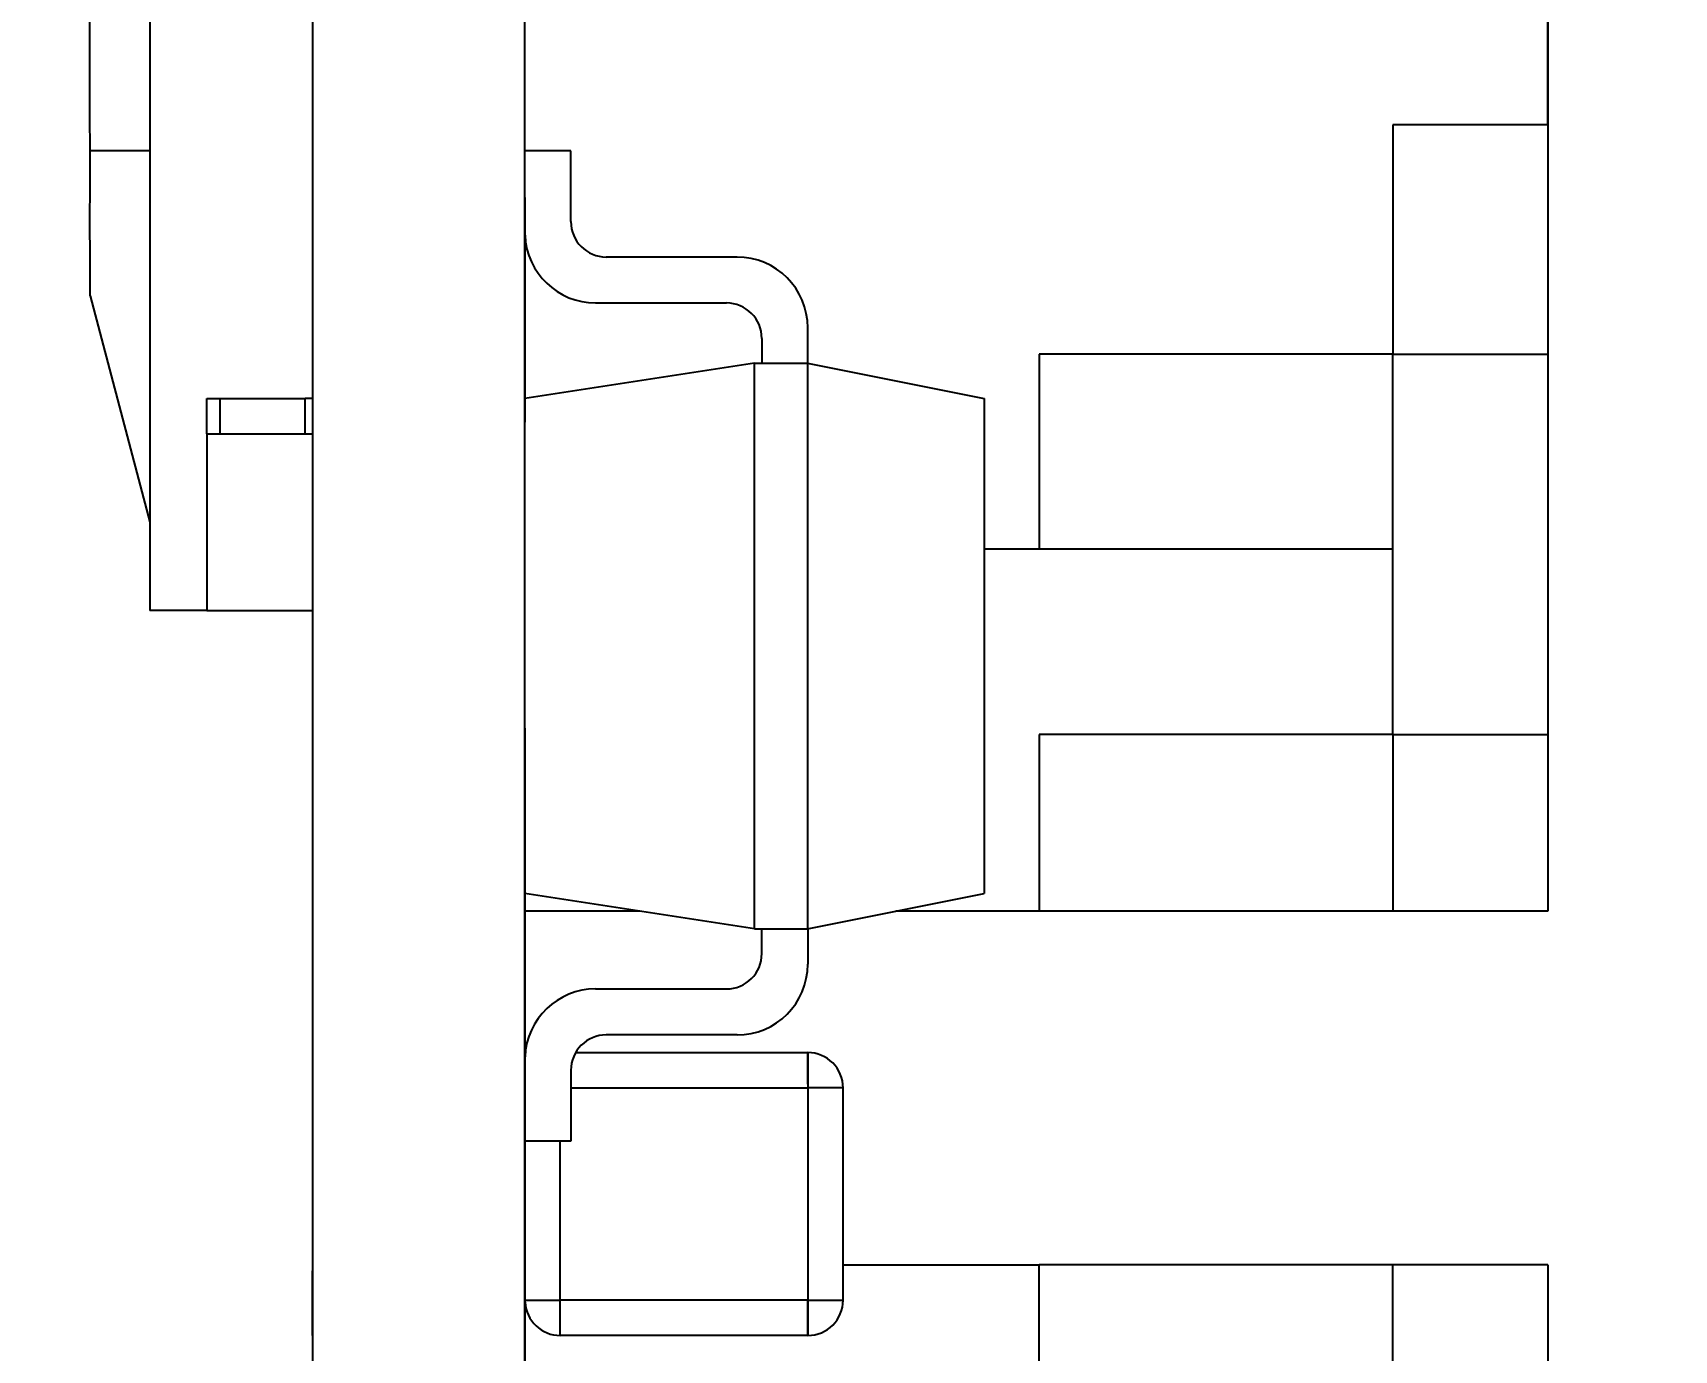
# Model space of a CAD drawing. Extents: x 78 to 182, y 87 to 136.
# Drawn here: x 172.526 to 177.169, y 115.209 to 118.934 of the extents above; entities that cross this region are included whole.
import ezdxf
from ezdxf.enums import TextEntityAlignment as Align

# ---------------------------------------------------------------- set-up
doc = ezdxf.new("R2010")
doc.units = 0
doc.layers.get('0').update_dxf_attribs({"linetype": 'CONTINUOUS'})
doc.layers.add('Dimension007', color=7, linetype='CONTINUOUS')
doc.layers.add('View004', color=7, linetype='CONTINUOUS')
doc.styles.get("Standard").update_dxf_attribs({"font": 'arial.ttf'})
doc.dimstyles.get("Standard").update_dxf_attribs({"dimscale": 0, "dimtxt": 2.5, "dimasz": 2.5, "dimexe": 1.25, "dimexo": 0.625, "dimtad": 1, "dimtxsty": 'STANDARD', "dimcen": 2.5, "dimazin": 3, "dimtfac": 1, "dimtmove": 0, "dimatfit": 3})

# ---------------------------------------------------------------- blocks, each defined once
blk = doc.blocks.new('*Dimension007')
at = {"color": 0}
for points in [[(167.438, 127.776), (167.438, 126.943), (172.438, 127.36)], [(181.812, 127.776), (181.812, 126.943), (176.812, 127.36)]]:
    blk.add_solid(points, dxfattribs=at)
at = {"layer": 'Dimension007'}
for p, q in [((172.438, 111.45), (172.438, 127.36)), ((172.438, 127.36), (176.812, 127.36)), ((176.812, 118.674), (176.812, 127.36))]:
    blk.add_line(p, q, dxfattribs=at)
blk.add_text('4.38', height=3.5, dxfattribs=at).set_placement((170.348, 127.36), align=Align.CENTER)

msp = doc.modelspace()

# ---------------------------------------------------------------- linework, layer by layer
at = {"layer": 'View004'}
for p, q in [((173.317, 123.95), (173.317, 112.95)), ((173.317, 123.95), (173.317, 112.95)), ((173.317, 123.95), (173.317, 112.95)), ((173.917, 123.95), (173.917, 112.95)), ((173.917, 123.95), (173.917, 112.95)), ((176.812, 121.725), (176.812, 118.674)), ((176.812, 121.725), (176.812, 118.674)), ((172.857, 119.9), (172.857, 117.3)), ((172.857, 119.9), (172.857, 117.3)), ((173.317, 118.868), (173.317, 118.868)), ((173.317, 118.868), (173.317, 118.868)), ((173.918, 118.8), (173.918, 118.8)), ((173.918, 118.8), (173.918, 118.8)), ((176.812, 118.674), (176.373, 118.674)), ((176.373, 118.674), (176.373, 118.025)), ((176.812, 118.674), (176.373, 118.674)), ((176.373, 118.674), (176.373, 118.025)), ((176.812, 118.674), (176.812, 118.025)), ((176.812, 118.674), (176.812, 118.025)), ((173.918, 118.6), (173.917, 118.6)), ((173.918, 118.6), (173.917, 118.6)), ((174.048, 118.6), (173.918, 118.6)), ((174.048, 118.6), (173.918, 118.6)), ((174.048, 118.4), (174.048, 118.6)), ((174.048, 118.4), (174.048, 118.6)), ((173.317, 118.468), (173.317, 118.468)), ((173.317, 118.468), (173.317, 118.468)), ((173.918, 118.468), (173.918, 118.468)), ((173.918, 118.468), (173.918, 118.468)), ((174.518, 118.3), (174.148, 118.3)), ((174.518, 118.3), (174.148, 118.3)), ((172.688, 118.19), (172.857, 117.55)), ((172.688, 118.19), (172.857, 117.55)), ((174.118, 118.17), (174.488, 118.17)), ((174.118, 118.17), (174.488, 118.17)), ((174.718, 118), (174.718, 118.1)), ((174.718, 118), (174.718, 118.1)), ((174.718, 118), (174.718, 118.1)), ((174.718, 118), (174.718, 118.1)), ((174.588, 118.07), (174.588, 118)), ((174.588, 118.07), (174.588, 118)), ((174.567, 118), (173.918, 117.9)), ((174.567, 118), (173.918, 117.9)), ((174.567, 118), (174.718, 118)), ((174.567, 116.4), (174.567, 118)), ((174.567, 118), (174.718, 118)), ((174.567, 116.4), (174.567, 118)), ((174.717, 118), (175.217, 117.9)), ((174.717, 118), (175.217, 117.9)), ((174.718, 116.4), (174.718, 118)), ((174.718, 116.4), (174.718, 118)), ((176.373, 118.025), (175.373, 118.025)), ((175.373, 118.025), (175.373, 117.475)), ((176.373, 118.025), (175.373, 118.025)), ((175.373, 118.025), (175.373, 117.475)), ((176.373, 118.025), (176.812, 118.025)), ((176.373, 117.475), (176.373, 118.025)), ((176.373, 118.025), (176.812, 118.025)), ((176.373, 117.475), (176.373, 118.025)), ((176.812, 118.025), (176.812, 116.95)), ((176.812, 118.025), (176.812, 116.95)), ((173.018, 117.9), (173.056, 117.9)), ((173.018, 117.8), (173.018, 117.9)), ((173.018, 117.9), (173.056, 117.9)), ((173.018, 117.8), (173.018, 117.9)), ((173.056, 117.9), (173.296, 117.9)), ((173.056, 117.8), (173.056, 117.9)), ((173.056, 117.9), (173.296, 117.9)), ((173.056, 117.8), (173.056, 117.9)), ((173.296, 117.8), (173.296, 117.9)), ((173.296, 117.8), (173.296, 117.9)), ((173.918, 117.9), (173.917, 117.9)), ((173.918, 117.9), (173.917, 117.9)), ((175.218, 116.5), (175.218, 117.9)), ((175.218, 116.5), (175.218, 117.9)), ((173.018, 117.8), (173.018, 117.3)), ((173.018, 117.8), (173.317, 117.8)), ((173.018, 117.8), (173.018, 117.3)), ((173.018, 117.8), (173.317, 117.8)), ((173.317, 117.833), (173.317, 117.833)), ((173.317, 117.833), (173.317, 117.833)), ((173.317, 117.825), (173.317, 117.825)), ((173.317, 117.825), (173.317, 117.825)), ((173.317, 117.8), (173.317, 117.8)), ((173.317, 117.8), (173.317, 117.8)), ((173.918, 117.833), (173.918, 117.833)), ((173.918, 117.833), (173.918, 117.833)), ((173.317, 117.668), (173.317, 117.668)), ((173.317, 117.668), (173.317, 117.668)), ((175.218, 117.475), (175.373, 117.475)), ((175.218, 117.475), (175.373, 117.475)), ((175.373, 117.475), (176.373, 117.475)), ((175.373, 117.475), (176.373, 117.475)), ((176.373, 116.95), (176.373, 117.475)), ((176.373, 116.95), (176.373, 117.475)), ((173.018, 117.3), (172.857, 117.3)), ((173.018, 117.3), (172.857, 117.3)), ((173.018, 117.3), (173.317, 117.3)), ((173.018, 117.3), (173.317, 117.3)), ((173.317, 117.3), (173.317, 117.3)), ((173.317, 117.3), (173.317, 117.3)), ((173.317, 117.033), (173.317, 117.033)), ((173.317, 117.033), (173.317, 117.033)), ((173.317, 116.968), (173.317, 116.968)), ((173.317, 116.968), (173.317, 116.968)), ((173.918, 116.968), (173.918, 116.968)), ((173.918, 116.968), (173.918, 116.968)), ((176.373, 116.95), (175.373, 116.95)), ((175.373, 116.95), (175.373, 116.45)), ((176.373, 116.95), (175.373, 116.95)), ((175.373, 116.95), (175.373, 116.45)), ((176.373, 116.95), (176.812, 116.95)), ((176.373, 116.95), (176.373, 116.45)), ((176.373, 116.95), (176.812, 116.95)), ((176.373, 116.95), (176.373, 116.45)), ((176.812, 116.95), (176.812, 116.45)), ((176.812, 116.95), (176.812, 116.45)), ((174.567, 116.4), (173.918, 116.5)), ((173.918, 116.5), (173.918, 116.5)), ((174.567, 116.4), (173.918, 116.5)), ((173.918, 116.5), (173.918, 116.5)), ((174.717, 116.4), (175.217, 116.5)), ((174.717, 116.4), (175.217, 116.5)), ((173.918, 116.45), (173.917, 116.45)), ((173.918, 116.45), (173.917, 116.45)), ((174.243, 116.45), (173.918, 116.45)), ((174.243, 116.45), (173.918, 116.45)), ((175.373, 116.45), (174.967, 116.45)), ((175.373, 116.45), (174.967, 116.45)), ((176.373, 116.45), (175.373, 116.45)), ((176.373, 116.45), (175.373, 116.45)), ((176.812, 116.45), (176.373, 116.45)), ((176.812, 116.45), (176.373, 116.45)), ((174.567, 116.4), (174.718, 116.4)), ((174.567, 116.4), (174.718, 116.4)), ((174.588, 116.33), (174.588, 116.4)), ((174.588, 116.33), (174.588, 116.4)), ((174.718, 116.4), (174.718, 116.3)), ((174.718, 116.4), (174.718, 116.3)), ((174.718, 116.4), (174.718, 116.3)), ((174.718, 116.4), (174.718, 116.3)), ((174.718, 116.4), (174.718, 116.3)), ((174.718, 116.4), (174.718, 116.3)), ((173.317, 116.333), (173.317, 116.333)), ((173.317, 116.333), (173.317, 116.333)), ((173.918, 116.333), (173.918, 115.6)), ((173.918, 116.333), (173.918, 115.6)), ((173.918, 116.333), (173.918, 115.6)), ((173.918, 116.333), (173.918, 115.6)), ((173.918, 116.333), (173.918, 116.333)), ((173.918, 116.333), (173.918, 116.333)), ((174.118, 116.23), (174.488, 116.23)), ((174.118, 116.23), (174.488, 116.23)), ((174.518, 116.1), (174.148, 116.1)), ((174.518, 116.1), (174.148, 116.1)), ((173.317, 116.068), (173.317, 116.068)), ((173.317, 116.068), (173.317, 116.068)), ((174.061, 116.05), (174.718, 116.05)), ((174.061, 116.05), (174.718, 116.05)), ((174.061, 116.05), (174.718, 116.05)), ((174.061, 116.05), (174.718, 116.05)), ((174.061, 116.05), (174.718, 116.05)), ((174.061, 116.05), (174.718, 116.05)), ((174.061, 116.05), (174.718, 116.05)), ((174.061, 116.05), (174.718, 116.05)), ((174.061, 116.05), (174.718, 116.05)), ((174.061, 116.05), (174.718, 116.05)), ((174.061, 116.05), (174.718, 116.05)), ((174.061, 116.05), (174.718, 116.05)), ((174.061, 116.05), (174.718, 116.05)), ((174.061, 116.05), (174.718, 116.05)), ((174.061, 116.05), (174.718, 116.05)), ((174.061, 116.05), (174.718, 116.05)), ((174.061, 116.05), (174.718, 116.05)), ((174.061, 116.05), (174.718, 116.05)), ((174.061, 116.05), (174.718, 116.05)), ((174.061, 116.05), (174.718, 116.05)), ((174.048, 116), (174.048, 115.8)), ((174.048, 116), (174.048, 115.8)), ((174.048, 115.95), (174.718, 115.95)), ((174.048, 115.95), (174.718, 115.95)), ((174.048, 115.95), (174.718, 115.95)), ((174.048, 115.95), (174.718, 115.95)), ((174.048, 115.95), (174.718, 115.95)), ((174.048, 115.95), (174.718, 115.95)), ((174.718, 115.95), (174.718, 115.35)), ((174.718, 115.95), (174.718, 115.35)), ((174.718, 115.95), (174.718, 115.35)), ((174.718, 115.95), (174.718, 115.35)), ((174.718, 115.95), (174.718, 115.35)), ((174.718, 115.95), (174.718, 115.35)), ((174.817, 115.95), (174.817, 115.35)), ((174.817, 115.95), (174.817, 115.35)), ((174.817, 115.95), (174.817, 115.35)), ((174.817, 115.95), (174.817, 115.35)), ((174.817, 115.95), (174.817, 115.35)), ((174.817, 115.95), (174.817, 115.35)), ((173.918, 115.8), (173.917, 115.8)), ((173.918, 115.8), (173.917, 115.8)), ((174.048, 115.8), (173.918, 115.8)), ((174.048, 115.8), (173.918, 115.8)), ((174.018, 115.35), (174.018, 115.8)), ((174.018, 115.35), (174.018, 115.8)), ((174.018, 115.35), (174.018, 115.8)), ((174.018, 115.35), (174.018, 115.8)), ((174.018, 115.35), (174.018, 115.8)), ((174.018, 115.35), (174.018, 115.8)), ((173.918, 115.6), (173.918, 115.6)), ((173.918, 115.6), (173.918, 115.168)), ((173.918, 115.6), (173.918, 115.168)), ((173.918, 115.6), (173.918, 115.6)), ((173.918, 115.6), (173.918, 115.168)), ((173.918, 115.6), (173.918, 115.168)), ((173.317, 115.433), (173.317, 115.433)), ((173.317, 115.433), (173.317, 115.433)), ((174.817, 115.45), (175.373, 115.45)), ((174.817, 115.45), (175.373, 115.45)), ((176.373, 115.45), (175.373, 115.45)), ((175.373, 114.95), (175.373, 115.45)), ((176.373, 115.45), (175.373, 115.45)), ((175.373, 114.95), (175.373, 115.45)), ((176.812, 115.45), (176.373, 115.45)), ((176.373, 114.95), (176.373, 115.45)), ((176.812, 115.45), (176.373, 115.45)), ((176.373, 114.95), (176.373, 115.45)), ((176.812, 115.45), (176.812, 114.95)), ((176.812, 115.45), (176.812, 114.95)), ((174.718, 115.35), (174.018, 115.35)), ((174.718, 115.35), (174.018, 115.35)), ((174.718, 115.35), (174.018, 115.35)), ((174.718, 115.35), (174.018, 115.35)), ((174.718, 115.35), (174.018, 115.35)), ((174.718, 115.35), (174.018, 115.35)), ((173.317, 115.25), (173.317, 115.25)), ((173.317, 115.25), (173.317, 115.25)), ((174.718, 115.25), (174.018, 115.25)), ((174.718, 115.25), (174.018, 115.25)), ((174.718, 115.25), (174.018, 115.25)), ((174.718, 115.25), (174.018, 115.25)), ((174.718, 115.25), (174.018, 115.25)), ((174.718, 115.25), (174.018, 115.25)), ((174.718, 115.25), (174.018, 115.25)), ((174.718, 115.25), (174.018, 115.25)), ((174.718, 115.25), (174.018, 115.25)), ((174.718, 115.25), (174.018, 115.25)), ((174.718, 115.25), (174.018, 115.25)), ((174.718, 115.25), (174.018, 115.25)), ((174.718, 115.25), (174.018, 115.25)), ((174.718, 115.25), (174.018, 115.25)), ((174.718, 115.25), (174.018, 115.25)), ((174.718, 115.25), (174.018, 115.25)), ((174.718, 115.25), (174.018, 115.25)), ((174.718, 115.25), (174.018, 115.25)), ((174.718, 115.25), (174.018, 115.25)), ((174.718, 115.25), (174.018, 115.25))]:
    msp.add_line(p, q, dxfattribs=at)
for centre, radius, start, end in [((174.148, 118.4), 0.1, 180, -90), ((174.148, 118.4), 0.1, 180, -90), ((174.148, 118.4), 0.1, 180, -90), ((174.148, 118.4), 0.1, 180, -90), ((174.118, 118.37), 0.2, 180, -179.819), ((174.118, 118.37), 0.2, 180, -179.819), ((174.118, 118.37), 0.2, -177.596, -90), ((174.118, 118.37), 0.2, -177.596, -90), ((174.518, 118.1), 0.2, 0, 90), ((174.518, 118.1), 0.2, 0, 90), ((174.488, 118.07), 0.1, 0, 90), ((174.488, 118.07), 0.1, 0, 90), ((174.488, 118.07), 0.1, 0, 90), ((174.488, 118.07), 0.1, 0, 90), ((174.488, 116.33), 0.1, -90, 0), ((174.488, 116.33), 0.1, -90, 0), ((174.488, 116.33), 0.1, -90, 0), ((174.488, 116.33), 0.1, -90, 0), ((174.488, 116.33), 0.1, -90, 0), ((174.488, 116.33), 0.1, -90, 0), ((174.518, 116.3), 0.2, -90, 0), ((174.518, 116.3), 0.2, -90, 0), ((174.118, 116.03), 0.2, 90, 177.596), ((174.118, 116.03), 0.2, 90, 177.596), ((174.148, 116), 0.1, 90, 180), ((174.148, 116), 0.1, 90, 180), ((174.148, 116), 0.1, 90, 180), ((174.148, 116), 0.1, 90, 180), ((174.148, 116), 0.1, 90, 180), ((174.148, 116), 0.1, 90, 180), ((174.118, 116.03), 0.2, 179.819, 180), ((174.118, 116.03), 0.2, 179.819, 180), ((174.718, 115.95), 0.1, 0, 90), ((174.718, 115.95), 0.1, 0, 90), ((174.718, 115.95), 0.1, 0, 90), ((174.718, 115.95), 0.1, 0, 90), ((174.718, 115.95), 0.1, 0, 90), ((174.718, 115.95), 0.1, 0, 90), ((174.718, 115.95), 0.1, 0, 90), ((174.718, 115.95), 0.1, 0, 90), ((174.718, 115.95), 0.1, 0, 90), ((174.718, 115.95), 0.1, 0, 90), ((174.718, 115.95), 0.1, 0, 90), ((174.718, 115.95), 0.1, 0, 90), ((174.718, 115.95), 0.1, 0, 90), ((174.718, 115.95), 0.1, 0, 90), ((174.718, 115.95), 0.1, 0, 90), ((174.718, 115.95), 0.1, 0, 90), ((174.718, 115.95), 0.1, 0, 90), ((174.718, 115.95), 0.1, 0, 90), ((174.018, 115.35), 0.1, 180, -179.744), ((174.018, 115.35), 0.1, 180, -179.744), ((174.018, 115.35), 0.1, -180, -179.744), ((174.018, 115.35), 0.1, -180, -179.744), ((174.018, 115.35), 0.1, -180, -179.744), ((174.018, 115.35), 0.1, -180, -179.744), ((174.018, 115.35), 0.1, 180, -179.744), ((174.018, 115.35), 0.1, 180, -179.744), ((174.018, 115.35), 0.1, -176.6, -90), ((174.018, 115.35), 0.1, -176.6, -90), ((174.018, 115.35), 0.1, -176.6, -90), ((174.018, 115.35), 0.1, -176.6, -90), ((174.018, 115.35), 0.1, -176.6, -90), ((174.018, 115.35), 0.1, -176.6, -90), ((174.018, 115.35), 0.1, -176.6, -90), ((174.018, 115.35), 0.1, -176.6, -90), ((174.718, 115.35), 0.1, -90, 0), ((174.718, 115.35), 0.1, -90, 0), ((174.718, 115.35), 0.1, -90, 0), ((174.718, 115.35), 0.1, -90, 0), ((174.718, 115.35), 0.1, -90, 0), ((174.718, 115.35), 0.1, -90, 0), ((174.718, 115.35), 0.1, -90, 0), ((174.718, 115.35), 0.1, -90, 0)]:
    msp.add_arc(centre, radius, start, end, dxfattribs=at)
for points, degree, knots in [([(172.688, 118.6), (172.687, 118.708), (172.688, 118.814), (172.687, 118.89), (172.688, 118.966), (172.687, 119.01), (172.688, 119.01)], 3, [0, 0, 0, 0, 0.785398, 0.785398, 0.785398, 1.5708, 1.5708, 1.5708, 1.5708]), ([(172.688, 118.6), (172.687, 118.708), (172.688, 118.814), (172.687, 118.89), (172.688, 118.966), (172.687, 119.01), (172.688, 119.01)], 3, [0, 0, 0, 0, 0.785398, 0.785398, 0.785398, 1.5708, 1.5708, 1.5708, 1.5708]), ([(173.317, 118.868), (173.317, 118.867), (173.317, 118.82), (173.317, 118.743), (173.317, 118.666), (173.317, 118.562), (173.317, 118.468)], 3, [0, 0, 0, 0, 0.916828, 0.916828, 0.916828, 1.83366, 1.83366, 1.83366, 1.83366]), ([(173.317, 118.868), (173.317, 118.867), (173.317, 118.82), (173.317, 118.743), (173.317, 118.666), (173.317, 118.562), (173.317, 118.468)], 3, [0, 0, 0, 0, 0.916828, 0.916828, 0.916828, 1.83366, 1.83366, 1.83366, 1.83366]), ([(173.317, 118.868), (173.317, 118.867), (173.317, 118.82), (173.317, 118.743), (173.317, 118.666), (173.317, 118.562), (173.317, 118.468)], 3, [0, 0, 0, 0, 0.916828, 0.916828, 0.916828, 1.83366, 1.83366, 1.83366, 1.83366]), ([(173.317, 118.868), (173.317, 118.867), (173.317, 118.82), (173.317, 118.743), (173.317, 118.666), (173.317, 118.562), (173.317, 118.468)], 3, [0, 0, 0, 0, 0.916828, 0.916828, 0.916828, 1.83366, 1.83366, 1.83366, 1.83366]), ([(172.688, 118.19), (172.688, 118.19), (172.688, 118.234), (172.688, 118.31), (172.687, 118.386), (172.688, 118.492), (172.688, 118.6)], 3, [4.71239, 4.71239, 4.71239, 4.71239, 5.49779, 5.49779, 5.49779, 6.28319, 6.28319, 6.28319, 6.28319]), ([(172.688, 118.19), (172.688, 118.19), (172.688, 118.234), (172.688, 118.31), (172.687, 118.386), (172.688, 118.492), (172.688, 118.6)], 3, [4.71239, 4.71239, 4.71239, 4.71239, 5.49779, 5.49779, 5.49779, 6.28319, 6.28319, 6.28319, 6.28319]), ([(173.317, 118.468), (173.317, 118.464), (173.317, 118.46), (173.317, 118.448), (173.317, 118.436), (173.317, 118.417), (173.317, 118.398), (173.317, 118.373), (173.317, 118.348), (173.317, 118.318), (173.317, 118.288), (173.317, 118.222), (173.317, 118.15), (173.317, 118.115), (173.317, 118.079), (173.317, 118.01), (173.317, 117.952), (173.317, 117.927), (173.317, 117.902), (173.317, 117.883), (173.317, 117.864), (173.317, 117.852), (173.317, 117.84), (173.317, 117.836), (173.317, 117.833)], 2, [0, 0, 0, 0.224399, 0.224399, 0.448799, 0.448799, 0.673198, 0.673198, 0.897598, 0.897598, 1.122, 1.122, 1.5708, 1.5708, 1.7952, 1.7952, 2.24399, 2.24399, 2.46839, 2.46839, 2.69279, 2.69279, 2.91719, 2.91719, 3.14159, 3.14159, 3.14159]), ([(173.317, 118.468), (173.317, 118.464), (173.317, 118.46), (173.317, 118.448), (173.317, 118.436), (173.317, 118.417), (173.317, 118.398), (173.317, 118.373), (173.317, 118.348), (173.317, 118.318), (173.317, 118.288), (173.317, 118.222), (173.317, 118.15), (173.317, 118.115), (173.317, 118.079), (173.317, 118.01), (173.317, 117.952), (173.317, 117.927), (173.317, 117.902), (173.317, 117.883), (173.317, 117.864), (173.317, 117.852), (173.317, 117.84), (173.317, 117.836), (173.317, 117.833)], 2, [0, 0, 0, 0.224399, 0.224399, 0.448799, 0.448799, 0.673198, 0.673198, 0.897598, 0.897598, 1.122, 1.122, 1.5708, 1.5708, 1.7952, 1.7952, 2.24399, 2.24399, 2.46839, 2.46839, 2.69279, 2.69279, 2.91719, 2.91719, 3.14159, 3.14159, 3.14159]), ([(173.317, 118.468), (173.317, 118.464), (173.317, 118.46), (173.317, 118.448), (173.317, 118.436), (173.317, 118.417), (173.317, 118.398), (173.317, 118.373), (173.317, 118.348), (173.317, 118.318), (173.317, 118.288), (173.317, 118.222), (173.317, 118.15), (173.317, 118.115), (173.317, 118.079), (173.317, 118.01), (173.317, 117.952), (173.317, 117.927), (173.317, 117.902), (173.317, 117.883), (173.317, 117.864), (173.317, 117.852), (173.317, 117.84), (173.317, 117.836), (173.317, 117.833)], 2, [0, 0, 0, 0.224399, 0.224399, 0.448799, 0.448799, 0.673198, 0.673198, 0.897598, 0.897598, 1.122, 1.122, 1.5708, 1.5708, 1.7952, 1.7952, 2.24399, 2.24399, 2.46839, 2.46839, 2.69279, 2.69279, 2.91719, 2.91719, 3.14159, 3.14159, 3.14159]), ([(173.317, 118.468), (173.317, 118.464), (173.317, 118.46), (173.317, 118.448), (173.317, 118.436), (173.317, 118.417), (173.317, 118.398), (173.317, 118.373), (173.317, 118.348), (173.317, 118.318), (173.317, 118.288), (173.317, 118.222), (173.317, 118.15), (173.317, 118.115), (173.317, 118.079), (173.317, 118.01), (173.317, 117.952), (173.317, 117.927), (173.317, 117.902), (173.317, 117.883), (173.317, 117.864), (173.317, 117.852), (173.317, 117.84), (173.317, 117.836), (173.317, 117.833)], 2, [0, 0, 0, 0.224399, 0.224399, 0.448799, 0.448799, 0.673198, 0.673198, 0.897598, 0.897598, 1.122, 1.122, 1.5708, 1.5708, 1.7952, 1.7952, 2.24399, 2.24399, 2.46839, 2.46839, 2.69279, 2.69279, 2.91719, 2.91719, 3.14159, 3.14159, 3.14159]), ([(173.918, 118.468), (173.918, 118.464), (173.918, 118.46), (173.918, 118.448), (173.918, 118.436), (173.918, 118.417), (173.918, 118.398), (173.918, 118.373), (173.918, 118.348), (173.918, 118.318), (173.918, 118.288), (173.918, 118.222), (173.918, 118.15), (173.918, 118.115), (173.918, 118.079), (173.918, 118.01), (173.918, 117.952), (173.918, 117.927), (173.918, 117.902), (173.918, 117.883), (173.918, 117.864), (173.918, 117.852), (173.918, 117.84), (173.918, 117.836), (173.918, 117.833)], 2, [0, 0, 0, 0.224399, 0.224399, 0.448799, 0.448799, 0.673198, 0.673198, 0.897598, 0.897598, 1.122, 1.122, 1.5708, 1.5708, 1.7952, 1.7952, 2.24399, 2.24399, 2.46839, 2.46839, 2.69279, 2.69279, 2.91719, 2.91719, 3.14159, 3.14159, 3.14159]), ([(173.918, 118.468), (173.918, 118.464), (173.918, 118.46), (173.918, 118.448), (173.918, 118.436), (173.918, 118.417), (173.918, 118.398), (173.918, 118.373), (173.918, 118.348), (173.918, 118.318), (173.918, 118.288), (173.918, 118.222), (173.918, 118.15), (173.918, 118.115), (173.918, 118.079), (173.918, 118.01), (173.918, 117.952), (173.918, 117.927), (173.918, 117.902), (173.918, 117.883), (173.918, 117.864), (173.918, 117.852), (173.918, 117.84), (173.918, 117.836), (173.918, 117.833)], 2, [0, 0, 0, 0.224399, 0.224399, 0.448799, 0.448799, 0.673198, 0.673198, 0.897598, 0.897598, 1.122, 1.122, 1.5708, 1.5708, 1.7952, 1.7952, 2.24399, 2.24399, 2.46839, 2.46839, 2.69279, 2.69279, 2.91719, 2.91719, 3.14159, 3.14159, 3.14159]), ([(173.918, 118.468), (173.918, 118.464), (173.918, 118.46), (173.918, 118.448), (173.918, 118.436), (173.918, 118.417), (173.918, 118.398), (173.918, 118.373), (173.918, 118.348), (173.918, 118.318), (173.918, 118.288), (173.918, 118.222), (173.918, 118.15), (173.918, 118.115), (173.918, 118.079), (173.918, 118.01), (173.918, 117.952), (173.918, 117.927), (173.918, 117.902), (173.918, 117.883), (173.918, 117.864), (173.918, 117.852), (173.918, 117.84), (173.918, 117.836), (173.918, 117.833)], 2, [0, 0, 0, 0.224399, 0.224399, 0.448799, 0.448799, 0.673198, 0.673198, 0.897598, 0.897598, 1.122, 1.122, 1.5708, 1.5708, 1.7952, 1.7952, 2.24399, 2.24399, 2.46839, 2.46839, 2.69279, 2.69279, 2.91719, 2.91719, 3.14159, 3.14159, 3.14159]), ([(173.918, 118.468), (173.918, 118.464), (173.918, 118.46), (173.918, 118.448), (173.918, 118.436), (173.918, 118.417), (173.918, 118.398), (173.918, 118.373), (173.918, 118.348), (173.918, 118.318), (173.918, 118.288), (173.918, 118.222), (173.918, 118.15), (173.918, 118.115), (173.918, 118.079), (173.918, 118.01), (173.918, 117.952), (173.918, 117.927), (173.918, 117.902), (173.918, 117.883), (173.918, 117.864), (173.918, 117.852), (173.918, 117.84), (173.918, 117.836), (173.918, 117.833)], 2, [0, 0, 0, 0.224399, 0.224399, 0.448799, 0.448799, 0.673198, 0.673198, 0.897598, 0.897598, 1.122, 1.122, 1.5708, 1.5708, 1.7952, 1.7952, 2.24399, 2.24399, 2.46839, 2.46839, 2.69279, 2.69279, 2.91719, 2.91719, 3.14159, 3.14159, 3.14159]), ([(173.317, 117.668), (173.317, 117.664), (173.317, 117.66), (173.317, 117.648), (173.317, 117.636), (173.317, 117.617), (173.317, 117.598), (173.317, 117.573), (173.317, 117.548), (173.317, 117.518), (173.317, 117.488), (173.317, 117.422), (173.317, 117.35), (173.317, 117.315), (173.317, 117.279), (173.317, 117.21), (173.317, 117.152), (173.317, 117.127), (173.317, 117.102), (173.317, 117.083), (173.317, 117.064), (173.317, 117.052), (173.317, 117.04), (173.317, 117.036), (173.317, 117.033)], 2, [0, 0, 0, 0.224399, 0.224399, 0.448799, 0.448799, 0.673198, 0.673198, 0.897598, 0.897598, 1.122, 1.122, 1.5708, 1.5708, 1.7952, 1.7952, 2.24399, 2.24399, 2.46839, 2.46839, 2.69279, 2.69279, 2.91719, 2.91719, 3.14159, 3.14159, 3.14159]), ([(173.317, 117.668), (173.317, 117.664), (173.317, 117.66), (173.317, 117.648), (173.317, 117.636), (173.317, 117.617), (173.317, 117.598), (173.317, 117.573), (173.317, 117.548), (173.317, 117.518), (173.317, 117.488), (173.317, 117.422), (173.317, 117.35), (173.317, 117.315), (173.317, 117.279), (173.317, 117.21), (173.317, 117.152), (173.317, 117.127), (173.317, 117.102), (173.317, 117.083), (173.317, 117.064), (173.317, 117.052), (173.317, 117.04), (173.317, 117.036), (173.317, 117.033)], 2, [0, 0, 0, 0.224399, 0.224399, 0.448799, 0.448799, 0.673198, 0.673198, 0.897598, 0.897598, 1.122, 1.122, 1.5708, 1.5708, 1.7952, 1.7952, 2.24399, 2.24399, 2.46839, 2.46839, 2.69279, 2.69279, 2.91719, 2.91719, 3.14159, 3.14159, 3.14159]), ([(173.317, 117.668), (173.317, 117.664), (173.317, 117.66), (173.317, 117.648), (173.317, 117.636), (173.317, 117.617), (173.317, 117.598), (173.317, 117.573), (173.317, 117.548), (173.317, 117.518), (173.317, 117.488), (173.317, 117.422), (173.317, 117.35), (173.317, 117.315), (173.317, 117.279), (173.317, 117.21), (173.317, 117.152), (173.317, 117.127), (173.317, 117.102), (173.317, 117.083), (173.317, 117.064), (173.317, 117.052), (173.317, 117.04), (173.317, 117.036), (173.317, 117.033)], 2, [0, 0, 0, 0.224399, 0.224399, 0.448799, 0.448799, 0.673198, 0.673198, 0.897598, 0.897598, 1.122, 1.122, 1.5708, 1.5708, 1.7952, 1.7952, 2.24399, 2.24399, 2.46839, 2.46839, 2.69279, 2.69279, 2.91719, 2.91719, 3.14159, 3.14159, 3.14159]), ([(173.317, 117.668), (173.317, 117.664), (173.317, 117.66), (173.317, 117.648), (173.317, 117.636), (173.317, 117.617), (173.317, 117.598), (173.317, 117.573), (173.317, 117.548), (173.317, 117.518), (173.317, 117.488), (173.317, 117.422), (173.317, 117.35), (173.317, 117.315), (173.317, 117.279), (173.317, 117.21), (173.317, 117.152), (173.317, 117.127), (173.317, 117.102), (173.317, 117.083), (173.317, 117.064), (173.317, 117.052), (173.317, 117.04), (173.317, 117.036), (173.317, 117.033)], 2, [0, 0, 0, 0.224399, 0.224399, 0.448799, 0.448799, 0.673198, 0.673198, 0.897598, 0.897598, 1.122, 1.122, 1.5708, 1.5708, 1.7952, 1.7952, 2.24399, 2.24399, 2.46839, 2.46839, 2.69279, 2.69279, 2.91719, 2.91719, 3.14159, 3.14159, 3.14159]), ([(173.317, 116.968), (173.317, 116.964), (173.317, 116.96), (173.317, 116.948), (173.317, 116.936), (173.317, 116.917), (173.317, 116.898), (173.317, 116.873), (173.317, 116.848), (173.317, 116.818), (173.317, 116.788), (173.317, 116.722), (173.317, 116.65), (173.317, 116.615), (173.317, 116.579), (173.317, 116.51), (173.317, 116.452), (173.317, 116.427), (173.317, 116.402), (173.317, 116.383), (173.317, 116.364), (173.317, 116.352), (173.317, 116.34), (173.317, 116.336), (173.317, 116.333)], 2, [0, 0, 0, 0.224399, 0.224399, 0.448799, 0.448799, 0.673198, 0.673198, 0.897598, 0.897598, 1.122, 1.122, 1.5708, 1.5708, 1.7952, 1.7952, 2.24399, 2.24399, 2.46839, 2.46839, 2.69279, 2.69279, 2.91719, 2.91719, 3.14159, 3.14159, 3.14159]), ([(173.317, 116.968), (173.317, 116.964), (173.317, 116.96), (173.317, 116.948), (173.317, 116.936), (173.317, 116.917), (173.317, 116.898), (173.317, 116.873), (173.317, 116.848), (173.317, 116.818), (173.317, 116.788), (173.317, 116.722), (173.317, 116.65), (173.317, 116.615), (173.317, 116.579), (173.317, 116.51), (173.317, 116.452), (173.317, 116.427), (173.317, 116.402), (173.317, 116.383), (173.317, 116.364), (173.317, 116.352), (173.317, 116.34), (173.317, 116.336), (173.317, 116.333)], 2, [0, 0, 0, 0.224399, 0.224399, 0.448799, 0.448799, 0.673198, 0.673198, 0.897598, 0.897598, 1.122, 1.122, 1.5708, 1.5708, 1.7952, 1.7952, 2.24399, 2.24399, 2.46839, 2.46839, 2.69279, 2.69279, 2.91719, 2.91719, 3.14159, 3.14159, 3.14159]), ([(173.317, 116.968), (173.317, 116.964), (173.317, 116.96), (173.317, 116.948), (173.317, 116.936), (173.317, 116.917), (173.317, 116.898), (173.317, 116.873), (173.317, 116.848), (173.317, 116.818), (173.317, 116.788), (173.317, 116.722), (173.317, 116.65), (173.317, 116.615), (173.317, 116.579), (173.317, 116.51), (173.317, 116.452), (173.317, 116.427), (173.317, 116.402), (173.317, 116.383), (173.317, 116.364), (173.317, 116.352), (173.317, 116.34), (173.317, 116.336), (173.317, 116.333)], 2, [0, 0, 0, 0.224399, 0.224399, 0.448799, 0.448799, 0.673198, 0.673198, 0.897598, 0.897598, 1.122, 1.122, 1.5708, 1.5708, 1.7952, 1.7952, 2.24399, 2.24399, 2.46839, 2.46839, 2.69279, 2.69279, 2.91719, 2.91719, 3.14159, 3.14159, 3.14159]), ([(173.317, 116.968), (173.317, 116.964), (173.317, 116.96), (173.317, 116.948), (173.317, 116.936), (173.317, 116.917), (173.317, 116.898), (173.317, 116.873), (173.317, 116.848), (173.317, 116.818), (173.317, 116.788), (173.317, 116.722), (173.317, 116.65), (173.317, 116.615), (173.317, 116.579), (173.317, 116.51), (173.317, 116.452), (173.317, 116.427), (173.317, 116.402), (173.317, 116.383), (173.317, 116.364), (173.317, 116.352), (173.317, 116.34), (173.317, 116.336), (173.317, 116.333)], 2, [0, 0, 0, 0.224399, 0.224399, 0.448799, 0.448799, 0.673198, 0.673198, 0.897598, 0.897598, 1.122, 1.122, 1.5708, 1.5708, 1.7952, 1.7952, 2.24399, 2.24399, 2.46839, 2.46839, 2.69279, 2.69279, 2.91719, 2.91719, 3.14159, 3.14159, 3.14159]), ([(173.918, 116.968), (173.918, 116.964), (173.918, 116.96), (173.918, 116.948), (173.918, 116.936), (173.918, 116.917), (173.918, 116.898), (173.918, 116.873), (173.918, 116.848), (173.918, 116.818), (173.918, 116.788), (173.918, 116.722), (173.918, 116.65), (173.918, 116.615), (173.918, 116.579), (173.918, 116.51), (173.918, 116.452), (173.918, 116.427), (173.918, 116.402), (173.918, 116.383), (173.918, 116.364), (173.918, 116.352), (173.918, 116.34), (173.918, 116.336), (173.918, 116.333)], 2, [0, 0, 0, 0.224399, 0.224399, 0.448799, 0.448799, 0.673198, 0.673198, 0.897598, 0.897598, 1.122, 1.122, 1.5708, 1.5708, 1.7952, 1.7952, 2.24399, 2.24399, 2.46839, 2.46839, 2.69279, 2.69279, 2.91719, 2.91719, 3.14159, 3.14159, 3.14159]), ([(173.918, 116.968), (173.918, 116.964), (173.918, 116.96), (173.918, 116.948), (173.918, 116.936), (173.918, 116.917), (173.918, 116.898), (173.918, 116.873), (173.918, 116.848), (173.918, 116.818), (173.918, 116.788), (173.918, 116.722), (173.918, 116.65), (173.918, 116.615), (173.918, 116.579), (173.918, 116.51), (173.918, 116.452), (173.918, 116.427), (173.918, 116.402), (173.918, 116.383), (173.918, 116.364), (173.918, 116.352), (173.918, 116.34), (173.918, 116.336), (173.918, 116.333)], 2, [0, 0, 0, 0.224399, 0.224399, 0.448799, 0.448799, 0.673198, 0.673198, 0.897598, 0.897598, 1.122, 1.122, 1.5708, 1.5708, 1.7952, 1.7952, 2.24399, 2.24399, 2.46839, 2.46839, 2.69279, 2.69279, 2.91719, 2.91719, 3.14159, 3.14159, 3.14159]), ([(173.918, 116.968), (173.918, 116.964), (173.918, 116.96), (173.918, 116.948), (173.918, 116.936), (173.918, 116.917), (173.918, 116.898), (173.918, 116.873), (173.918, 116.848), (173.918, 116.818), (173.918, 116.788), (173.918, 116.722), (173.918, 116.65), (173.918, 116.615), (173.918, 116.579), (173.918, 116.51), (173.918, 116.452), (173.918, 116.427), (173.918, 116.402), (173.918, 116.383), (173.918, 116.364), (173.918, 116.352), (173.918, 116.34), (173.918, 116.336), (173.918, 116.333)], 2, [0, 0, 0, 0.224399, 0.224399, 0.448799, 0.448799, 0.673198, 0.673198, 0.897598, 0.897598, 1.122, 1.122, 1.5708, 1.5708, 1.7952, 1.7952, 2.24399, 2.24399, 2.46839, 2.46839, 2.69279, 2.69279, 2.91719, 2.91719, 3.14159, 3.14159, 3.14159]), ([(173.918, 116.968), (173.918, 116.964), (173.918, 116.96), (173.918, 116.948), (173.918, 116.936), (173.918, 116.917), (173.918, 116.898), (173.918, 116.873), (173.918, 116.848), (173.918, 116.818), (173.918, 116.788), (173.918, 116.722), (173.918, 116.65), (173.918, 116.615), (173.918, 116.579), (173.918, 116.51), (173.918, 116.452), (173.918, 116.427), (173.918, 116.402), (173.918, 116.383), (173.918, 116.364), (173.918, 116.352), (173.918, 116.34), (173.918, 116.336), (173.918, 116.333)], 2, [0, 0, 0, 0.224399, 0.224399, 0.448799, 0.448799, 0.673198, 0.673198, 0.897598, 0.897598, 1.122, 1.122, 1.5708, 1.5708, 1.7952, 1.7952, 2.24399, 2.24399, 2.46839, 2.46839, 2.69279, 2.69279, 2.91719, 2.91719, 3.14159, 3.14159, 3.14159]), ([(173.317, 116.068), (173.317, 116.064), (173.317, 116.06), (173.317, 116.048), (173.317, 116.036), (173.317, 116.017), (173.317, 115.998), (173.317, 115.973), (173.317, 115.948), (173.317, 115.918), (173.317, 115.888), (173.317, 115.822), (173.317, 115.75), (173.317, 115.715), (173.317, 115.679), (173.317, 115.61), (173.317, 115.552), (173.317, 115.527), (173.317, 115.502), (173.317, 115.483), (173.317, 115.464), (173.317, 115.452), (173.317, 115.44), (173.317, 115.436), (173.317, 115.433)], 2, [0, 0, 0, 0.224399, 0.224399, 0.448799, 0.448799, 0.673198, 0.673198, 0.897598, 0.897598, 1.122, 1.122, 1.5708, 1.5708, 1.7952, 1.7952, 2.24399, 2.24399, 2.46839, 2.46839, 2.69279, 2.69279, 2.91719, 2.91719, 3.14159, 3.14159, 3.14159]), ([(173.317, 116.068), (173.317, 116.064), (173.317, 116.06), (173.317, 116.048), (173.317, 116.036), (173.317, 116.017), (173.317, 115.998), (173.317, 115.973), (173.317, 115.948), (173.317, 115.918), (173.317, 115.888), (173.317, 115.822), (173.317, 115.75), (173.317, 115.715), (173.317, 115.679), (173.317, 115.61), (173.317, 115.552), (173.317, 115.527), (173.317, 115.502), (173.317, 115.483), (173.317, 115.464), (173.317, 115.452), (173.317, 115.44), (173.317, 115.436), (173.317, 115.433)], 2, [0, 0, 0, 0.224399, 0.224399, 0.448799, 0.448799, 0.673198, 0.673198, 0.897598, 0.897598, 1.122, 1.122, 1.5708, 1.5708, 1.7952, 1.7952, 2.24399, 2.24399, 2.46839, 2.46839, 2.69279, 2.69279, 2.91719, 2.91719, 3.14159, 3.14159, 3.14159]), ([(173.317, 116.068), (173.317, 116.064), (173.317, 116.06), (173.317, 116.048), (173.317, 116.036), (173.317, 116.017), (173.317, 115.998), (173.317, 115.973), (173.317, 115.948), (173.317, 115.918), (173.317, 115.888), (173.317, 115.822), (173.317, 115.75), (173.317, 115.715), (173.317, 115.679), (173.317, 115.61), (173.317, 115.552), (173.317, 115.527), (173.317, 115.502), (173.317, 115.483), (173.317, 115.464), (173.317, 115.452), (173.317, 115.44), (173.317, 115.436), (173.317, 115.433)], 2, [0, 0, 0, 0.224399, 0.224399, 0.448799, 0.448799, 0.673198, 0.673198, 0.897598, 0.897598, 1.122, 1.122, 1.5708, 1.5708, 1.7952, 1.7952, 2.24399, 2.24399, 2.46839, 2.46839, 2.69279, 2.69279, 2.91719, 2.91719, 3.14159, 3.14159, 3.14159]), ([(173.317, 116.068), (173.317, 116.064), (173.317, 116.06), (173.317, 116.048), (173.317, 116.036), (173.317, 116.017), (173.317, 115.998), (173.317, 115.973), (173.317, 115.948), (173.317, 115.918), (173.317, 115.888), (173.317, 115.822), (173.317, 115.75), (173.317, 115.715), (173.317, 115.679), (173.317, 115.61), (173.317, 115.552), (173.317, 115.527), (173.317, 115.502), (173.317, 115.483), (173.317, 115.464), (173.317, 115.452), (173.317, 115.44), (173.317, 115.436), (173.317, 115.433)], 2, [0, 0, 0, 0.224399, 0.224399, 0.448799, 0.448799, 0.673198, 0.673198, 0.897598, 0.897598, 1.122, 1.122, 1.5708, 1.5708, 1.7952, 1.7952, 2.24399, 2.24399, 2.46839, 2.46839, 2.69279, 2.69279, 2.91719, 2.91719, 3.14159, 3.14159, 3.14159])]:
    msp.add_open_spline(points, degree=degree, knots=knots, dxfattribs=at)
for points, degree in [([(172.857, 118.6), (172.688, 118.6)], 1), ([(172.857, 118.6), (172.688, 118.6)], 1), ([(173.317, 117.9), (173.315, 117.9), (173.296, 117.9)], 2), ([(173.317, 117.9), (173.315, 117.9), (173.296, 117.9)], 2), ([(173.317, 117.9), (173.317, 117.9)], 1), ([(173.317, 117.9), (173.317, 117.9)], 1), ([(173.317, 116.333), (173.317, 116.257), (173.317, 116.157), (173.317, 116.068)], 3), ([(173.317, 116.333), (173.317, 116.257), (173.317, 116.157), (173.317, 116.068)], 3), ([(173.317, 116.333), (173.317, 116.257), (173.317, 116.157), (173.317, 116.068)], 3), ([(173.317, 116.333), (173.317, 116.257), (173.317, 116.157), (173.317, 116.068)], 3), ([(174.717, 116.05), (174.718, 116.051), (174.717, 116.003), (174.718, 115.95)], 3), ([(174.717, 116.05), (174.718, 116.051), (174.717, 116.003), (174.718, 115.95)], 3), ([(174.717, 116.05), (174.718, 116.051), (174.717, 116.003), (174.718, 115.95)], 3), ([(174.717, 116.05), (174.718, 116.051), (174.717, 116.003), (174.718, 115.95)], 3), ([(174.718, 116.05), (174.718, 116.051), (174.718, 116.003), (174.718, 115.95)], 3), ([(174.718, 116.05), (174.718, 116.051), (174.718, 116.003), (174.718, 115.95)], 3), ([(174.817, 115.95), (174.819, 115.95), (174.771, 115.95), (174.717, 115.95)], 3), ([(174.817, 115.95), (174.819, 115.95), (174.771, 115.95), (174.717, 115.95)], 3), ([(174.817, 115.95), (174.819, 115.95), (174.771, 115.95), (174.717, 115.95)], 3), ([(174.817, 115.95), (174.819, 115.95), (174.771, 115.95), (174.717, 115.95)], 3), ([(174.817, 115.95), (174.819, 115.95), (174.771, 115.95), (174.717, 115.95)], 3), ([(174.817, 115.95), (174.819, 115.95), (174.771, 115.95), (174.717, 115.95)], 3), ([(173.317, 115.25), (173.317, 115.344), (173.317, 115.433)], 2), ([(173.317, 115.25), (173.317, 115.344), (173.317, 115.433)], 2), ([(173.317, 115.25), (173.317, 115.344), (173.317, 115.433)], 2), ([(173.317, 115.25), (173.317, 115.344), (173.317, 115.433)], 2), ([(173.917, 115.35), (173.918, 115.35)], 1), ([(173.917, 115.35), (173.918, 115.35)], 1), ([(173.917, 115.35), (173.918, 115.35)], 1), ([(173.917, 115.35), (173.918, 115.35)], 1), ([(173.917, 115.35), (173.918, 115.35)], 1), ([(173.917, 115.35), (173.918, 115.35)], 1), ([(173.918, 115.35), (173.92, 115.35), (173.966, 115.35), (174.018, 115.35)], 3), ([(173.918, 115.35), (173.92, 115.35), (173.966, 115.35), (174.018, 115.35)], 3), ([(173.918, 115.35), (173.92, 115.35), (173.966, 115.35), (174.018, 115.35)], 3), ([(173.918, 115.35), (173.92, 115.35), (173.966, 115.35), (174.018, 115.35)], 3), ([(173.918, 115.35), (173.92, 115.35), (173.966, 115.35), (174.018, 115.35)], 3), ([(173.918, 115.35), (173.92, 115.35), (173.966, 115.35), (174.018, 115.35)], 3), ([(174.018, 115.25), (174.017, 115.249), (174.018, 115.297), (174.018, 115.35)], 3), ([(174.018, 115.25), (174.017, 115.249), (174.018, 115.297), (174.018, 115.35)], 3), ([(174.018, 115.25), (174.017, 115.249), (174.018, 115.297), (174.018, 115.35)], 3), ([(174.018, 115.25), (174.017, 115.249), (174.018, 115.297), (174.018, 115.35)], 3), ([(174.018, 115.25), (174.017, 115.249), (174.018, 115.297), (174.018, 115.35)], 3), ([(174.018, 115.25), (174.017, 115.249), (174.018, 115.297), (174.018, 115.35)], 3), ([(174.717, 115.35), (174.771, 115.35), (174.819, 115.35), (174.817, 115.35)], 3), ([(174.717, 115.35), (174.771, 115.35), (174.819, 115.35), (174.817, 115.35)], 3), ([(174.717, 115.35), (174.718, 115.297), (174.717, 115.249), (174.718, 115.25)], 3), ([(174.717, 115.35), (174.718, 115.297), (174.717, 115.249), (174.718, 115.25)], 3), ([(174.717, 115.35), (174.771, 115.35), (174.819, 115.35), (174.817, 115.35)], 3), ([(174.717, 115.35), (174.771, 115.35), (174.819, 115.35), (174.817, 115.35)], 3), ([(174.717, 115.35), (174.718, 115.297), (174.717, 115.249), (174.718, 115.25)], 3), ([(174.717, 115.35), (174.718, 115.297), (174.717, 115.249), (174.718, 115.25)], 3), ([(174.717, 115.35), (174.771, 115.35), (174.819, 115.35), (174.817, 115.35)], 3), ([(174.717, 115.35), (174.771, 115.35), (174.819, 115.35), (174.817, 115.35)], 3), ([(174.718, 115.35), (174.718, 115.297), (174.718, 115.249), (174.718, 115.25)], 3), ([(174.718, 115.35), (174.718, 115.297), (174.718, 115.249), (174.718, 115.25)], 3)]:
    msp.add_open_spline(points, degree=degree, dxfattribs=at)

# ---------------------------------------------------------------- dimensions: what is measured, and where the dimension line sits
at = {"layer": 'Dimension007'}
dim = msp.add_linear_dim(base=(170.348, 127.36), p1=(172.438, 111.45), p2=(176.812, 118.674), text='4.38', dimstyle='STANDARD', dxfattribs=at)
dim.commit()
dim.dimension.update_dxf_attribs({"geometry": '*Dimension007', "text_midpoint": (174.625, 129.95)})

doc.saveas('drawing.dxf')
